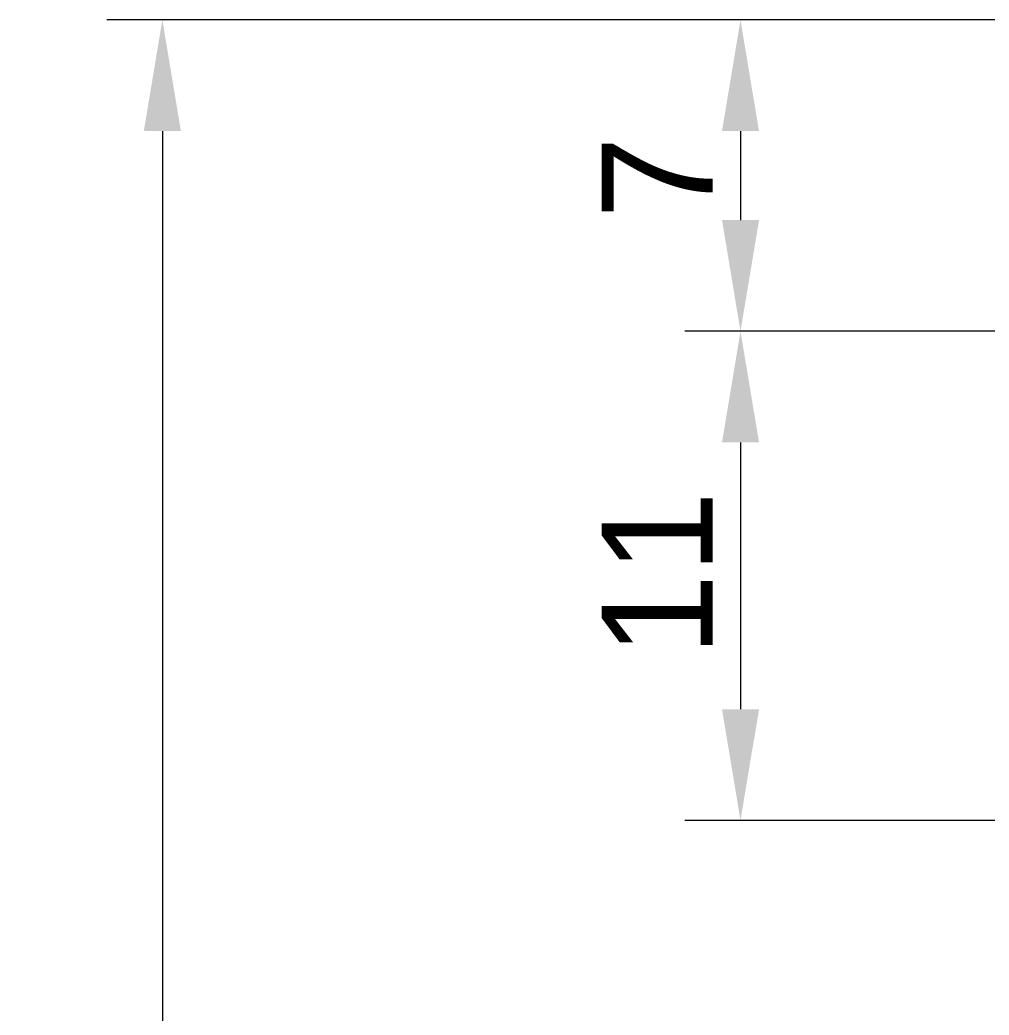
# Model space of a CAD drawing. Extents: x 2771 to 3062, y 837 to 1002.
# Drawn here: x 2940.99 to 2962.79, y 919.58 to 941.96 of the extents above; entities that cross this region are included whole.
import ezdxf

# ---------------------------------------------------------------- set-up
doc = ezdxf.new("R2010")
doc.units = 0
doc.layers.get('DEFPOINTS').update_dxf_attribs({"linetype": 'CONTINUOUS'})
doc.layers.add('DIMENSIONS', color=2, linetype='CONTINUOUS')
doc.dimstyles.get("Standard").update_dxf_attribs({"dimtxt": 0.18, "dimasz": 0.18, "dimexe": 0.18, "dimexo": 0.0625, "dimgap": 0.09, "dimtad": 0, "dimtih": 1, "dimtoh": 1, "dimzin": 0, "dimcen": 0.09, "dimazin": 3, "dimtfac": 1, "dimtofl": 0, "dimtmove": 0, "dimatfit": 3})

# ---------------------------------------------------------------- blocks, each defined once
blk = doc.blocks.new('*U69')
at = {"layer": 'DIMENSIONS', "color": 0}
blk.add_text('90', height=2.5, rotation=90, dxfattribs=at).set_placement((2943.523, 895.028))
blk = doc.blocks.new('*D68')
at = {"layer": 'DEFPOINTS', "color": 0}
for p in [(2979.028, 941.959), (2944.191, 851.959), (2979.028, 851.959)]:
    blk.add_point(p, dxfattribs=at)
at = {"layer": 'DIMENSIONS', "color": 0}
for p, q in [((2978.403, 941.959), (2942.941, 941.959)), ((2944.191, 939.459), (2944.191, 854.459)), ((2978.403, 851.959), (2942.941, 851.959))]:
    blk.add_line(p, q, dxfattribs=at)
for points in [[(2943.774, 939.459), (2944.608, 939.459), (2944.191, 941.959)], [(2943.774, 854.459), (2944.608, 854.459), (2944.191, 851.959)]]:
    blk.add_solid(points, dxfattribs=at)
at = {"layer": 'DIMENSIONS'}
blk.add_blockref('*U69', (0, 0), dxfattribs=at)
blk = doc.blocks.new('*U95')
at = {"layer": 'DIMENSIONS', "color": 0}
blk.add_text('7', height=2.5, rotation=90, dxfattribs=at).set_placement((2956.571, 937.484))
blk = doc.blocks.new('*D94')
at = {"layer": 'DEFPOINTS', "color": 0}
for p in [(2979.028, 941.959), (2957.196, 934.959), (2976.928, 934.959)]:
    blk.add_point(p, dxfattribs=at)
at = {"layer": 'DIMENSIONS', "color": 0}
for p, q in [((2978.403, 941.959), (2955.946, 941.959)), ((2957.196, 939.459), (2957.196, 937.459)), ((2976.303, 934.959), (2955.946, 934.959))]:
    blk.add_line(p, q, dxfattribs=at)
for points in [[(2956.78, 939.459), (2957.613, 939.459), (2957.196, 941.959)], [(2956.78, 937.459), (2957.613, 937.459), (2957.196, 934.959)]]:
    blk.add_solid(points, dxfattribs=at)
at = {"layer": 'DIMENSIONS'}
blk.add_blockref('*U95', (0, 0), dxfattribs=at)
blk = doc.blocks.new('*U99')
at = {"layer": 'DIMENSIONS', "color": 0}
blk.add_text('11', height=2.5, rotation=90, dxfattribs=at).set_placement((2956.571, 927.647))
blk = doc.blocks.new('*D98')
at = {"layer": 'DEFPOINTS', "color": 0}
for p in [(2976.928, 934.959), (2957.196, 923.959), (2976.928, 923.959)]:
    blk.add_point(p, dxfattribs=at)
at = {"layer": 'DIMENSIONS', "color": 0}
for p, q in [((2976.303, 934.959), (2955.946, 934.959)), ((2957.196, 932.459), (2957.196, 926.459)), ((2976.303, 923.959), (2955.946, 923.959))]:
    blk.add_line(p, q, dxfattribs=at)
for points in [[(2956.78, 932.459), (2957.613, 932.459), (2957.196, 934.959)], [(2956.78, 926.459), (2957.613, 926.459), (2957.196, 923.959)]]:
    blk.add_solid(points, dxfattribs=at)
at = {"layer": 'DIMENSIONS'}
blk.add_blockref('*U99', (0, 0), dxfattribs=at)

msp = doc.modelspace()

# ---------------------------------------------------------------- dimensions: what is measured, and where the dimension line sits
at = {"layer": 'DIMENSIONS'}
for base, p1, p2, picture, middle in [((2944.191, 851.959), (2979.028, 941.959), (2979.028, 851.959), '*D68', (2942.289, 896.959)), ((2957.196, 934.959), (2979.028, 941.959), (2976.928, 934.959), '*D94', (2955.321, 938.459)), ((2957.196, 923.959), (2976.928, 934.959), (2976.928, 923.959), '*D98', (2955.316, 929.459))]:
    dim = msp.add_linear_dim(base=base, p1=p1, p2=p2, angle=90, dimstyle='Standard', dxfattribs=at)
    dim.commit()
    dim.dimension.update_dxf_attribs({"geometry": picture, "text_midpoint": middle})

doc.saveas('drawing.dxf')
